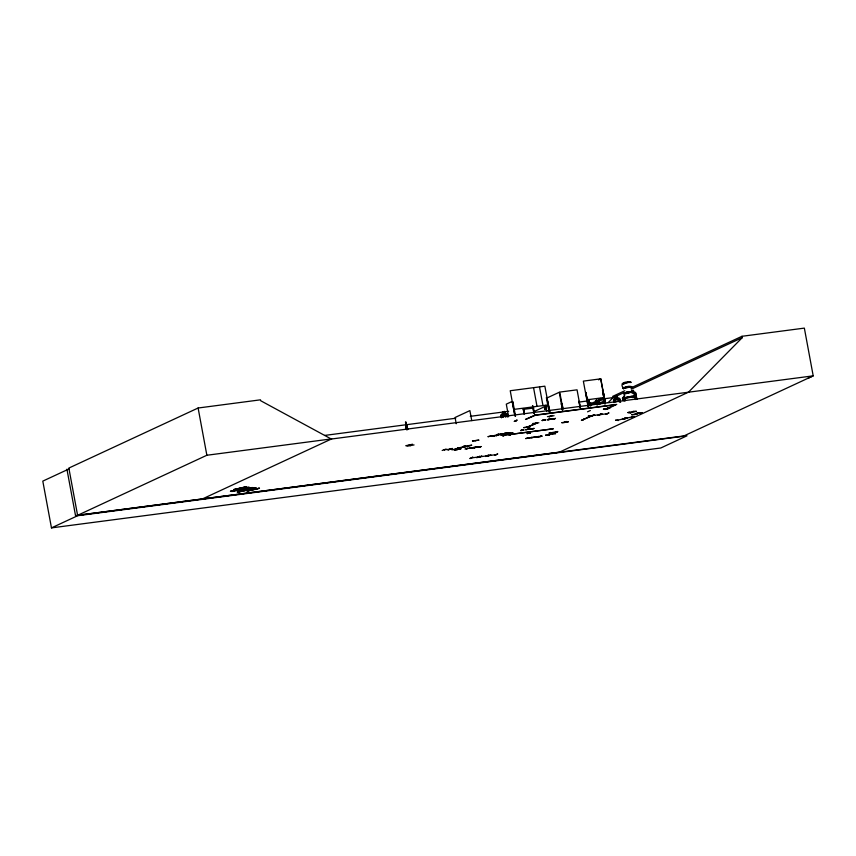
<?xml version="1.0" encoding="UTF-8"?>
<svg xmlns="http://www.w3.org/2000/svg" width="856" height="856" viewBox="0 0 856 856"><rect width="100%" height="100%" fill="white"/><g stroke="black" fill="none" stroke-linecap="round" stroke-linejoin="round"><path stroke-width="1.28" d="M563.879 422.693L566.544 421.484M632.434 391.31L632.402 391.727M462.871 446.928L463.792 446.361L463.096 446.511M471.613 445.184L467.761 446.49L462.861 446.907M549.081 433.147L552.826 433.083L557.823 431.724M623.874 388.057C619.605 385.425 623.307 381.444 627.223 382.14M623.029 387.95L628.026 386.452M625.051 398.778L624.912 397.858L627.63 396.959M631.022 382.482L628.208 382.407M633.665 396.392L632.83 397.355M633.772 411.351L636.425 411.287L630.305 412.956M631.728 414.721L637.099 414.304L631.942 414.604M406.001 424.341L406.718 429.305M591.485 403.722L596.407 403.058L596.782 400.747M604.807 399.72L604.507 402.106L599.51 402.759L604.475 402.02M604.871 399.699L604.539 402.095L599.553 402.737L598.462 400.544M446.083 449.036L442.178 450.481M545.614 435.137L549.178 435.287L545.679 435.19M615.528 420.2L618.46 420.489L615.871 420.168M624.784 418.028L627.437 418.434L624.505 418.135M633.782 411.34L627.908 412.539M472.608 457.286L469.837 458.581L472.908 457.158M478.707 457.372L481.885 456.045L479.06 457.339M487.781 456.216L490.863 454.804L488.081 456.088M502.782 436.004L505.928 434.688L503.146 435.971M514.296 421.377L516.831 420.178M517.12 420.071L514.37 421.43M602.207 413.812L599.457 415.171M231.527 491.462L249.663 487.417L231.933 491.505M237.198 491.89L255.142 487.952M238.257 492.007L256.201 488.081M238.524 492.04L256.372 488.081M252.937 487.535L240.397 490.092M245.683 486.871L233.677 489.579M246.218 486.936L234.384 489.664M259.475 488.209L247.202 490.98M248.176 487.235L230.435 491.323M252.713 487.599L241.039 490.349M259.432 488.305L247.737 491.044M635.056 399.549L635.516 397.462L634.724 393.161L633.782 392.647L633.451 390.25L631.792 390.743M599.318 402.267L600.334 398.393M603.362 398.008L602.645 399.987L600.655 400.244M625.18 397.837L625.811 397.569M463.92 447.11L457.329 448.041L463.802 447.164M588.372 416.102L594.856 415.203M620.589 402.427L619.937 398.693L619.027 398.061L614.009 399.217L613.474 400.191L614.03 402.662M613.581 400.212L614.041 399.217M501.423 417.664L500.995 415.181L501.498 414.283L502.975 414.079L502.14 415.053L502.536 417.204M496.822 434.516L496.148 434.955L499.337 434.046L496.619 434.827L498.139 434.345M615.56 398.939L614.629 399.955L615.025 402.095M608.338 402.427L612.971 397.719L624.12 392.54M688.459 392.198L742.238 337.66L741.981 336.29L804.351 328.115L813.2 375.848L807.668 378.448M544.491 408.687L546.235 408.012M549.081 433.168L557.545 431.499M623.082 388.389L631.942 386.784M631.439 386.559L628.026 386.452M632.445 391.31L626.72 392.059L624.27 393.193M624.035 393.546L632.894 391.941M632.83 391.823L631.921 392.241M624.987 398.382L625.886 397.944M628.004 412.678L630.316 412.956M460.614 447.57L461.181 447.399M475.743 440.637L475.369 440.701M511.835 434.227L512.402 434.056M526.387 427.444L526.964 427.294M535.685 423.153L536.252 422.982M550.793 416.23L549.916 416.284M564.553 422.457L565.11 422.286M591.539 415.727L592.106 415.556M606.102 408.943L606.669 408.783M683.933 435.907L813.2 375.848L331.315 439.032L260.641 400.704L260.481 399.827L198.111 408.012L68.844 468.072L77.671 515.708L51.467 527.885L42.8 481.125L69.004 468.949M202.048 499.102L331.7 438.882L206.863 455.253L77.607 515.323L559.492 452.129M511.995 401.507L506.292 404.15L508.603 416.626M500.963 415.192L501.498 417.664M502.975 414.079L502.547 411.779L504.676 411.501L506.656 416.658M505.072 413.812L506.485 413.619L501.541 414.358M501.188 416.594L501.68 416.562M506.442 413.716L507.383 414.336L507.843 416.808M506.859 415.888L507.448 415.802M546.727 398.094L559.257 392.262L562.563 410.067M598.537 379.829L600.816 378.769L605.374 403.732M533.598 411.779L548.418 404.888L513.696 409.425M615.475 404.578L606.005 408.911L607.482 408.719L616.737 404.417L534.765 415.16L525.498 419.461L536.027 415M464.958 449.015L467.547 448.737M466.113 448.865L467.858 448.202L466.563 448.801M499.711 434.431L501.99 434.131L501.252 433.853M503.146 433.607L500.749 433.928L501.466 434.195M526.579 427.358L537.172 422.982L526.622 427.433M589.463 404.353L604.283 397.462M591.442 403.807L596.45 403.144M479.809 456.312L476.685 457.682L479.831 456.344M624.794 390.743L612.714 396.36L612.971 397.719M630.84 387.939L741.981 336.29M631.353 389.18L742.238 337.66M550.13 429.241L550.665 428.995M497.764 453.958L494.64 455.328L497.422 454.044M591.325 415.802L582.059 420.103L592.587 415.642M559.193 452.268L688.759 392.059M561.943 403.411L563.087 408.569M588.468 406.557L585.846 392.401L588.372 406.611M580.058 407.659L578.966 401.175L580.154 407.617M602.485 390.25L604.882 403.765M581.459 420.435L584.274 419.151L581.47 420.446M607.878 408.173L604.925 409.532L607.76 408.184M512.915 402.01L515.537 416.177M546.802 397.666L549.905 411.683M523.915 413.897L523.444 408.601L524.396 413.748M516.382 420.713L515.751 420.81L516.51 420.66M562.306 410.185L561.365 403.625L562.788 410.035M605.534 402.973L602.892 390.218M532.55 423.56L538.873 422.768M508.56 434.655L553.34 428.792L508.71 434.645M552.313 415.513L549.135 416.872L551.981 415.47M603.694 393.535L602.795 392.818M603.758 395.001L603.17 395.076M488.701 455.114L485.545 456.494L488.444 455.135M568.373 421.805L561.739 422.725L568.213 421.773M600.687 414.069L598.183 415.278M608.83 412.966L605.93 414.325L608.777 412.924M502.108 417.279L503.67 417.14L503.157 414.775L505.275 414.497L505.671 416.819M468.917 448.191L471.324 447.752L468.639 448.469M474.021 447.57L476.225 447.132L475.262 447.281M508.667 433.008C513.418 432.13 507.03 432.976 508.817 433.179M534.872 437.149L537.065 436.699L536.113 436.849M455.638 449.122L457.81 449.432M622.569 383.477L623.981 382.985M631.011 387.351C633.547 385.371 622.74 386.955 623.361 388.613M631.011 387.65C633.29 386.11 623.318 387.704 623.478 388.902M624.313 392.786L624.901 392.562M631.974 392.508C634.51 390.529 623.703 392.123 624.313 393.771M631.974 392.818L632.894 392.305L632.038 392.155M625.265 398.019L626.688 397.494M632.755 396.959L633.622 396.275L625.811 397.58M632.766 397.141L633.772 397.056L632.852 397.612M632.777 397.173L633.387 396.959L630.776 397.141M509.876 432.976C506.591 433.5 512.23 432.462 509.106 433.093M475.24 447.463C472.031 448.148 477.669 446.96 474.406 447.72M536.091 437.031C532.881 437.726 538.52 436.539 535.257 437.288M634.51 414.454L639.486 412.988M547.369 435.233L553.34 433.725M455.103 449.143L457.511 449.507M617.123 420.317L623.778 418.819M626.1 418.263L632.755 416.765M632.274 393.043L634.906 392.23L635.623 392.872L636.939 399.271M636.318 399.41L635.837 394.295M637.153 413.041L642.053 412.731M546.171 407.445L544.726 408.323M546.182 407.745L544.437 408.419L544.758 408.911M546.331 408.312L544.887 409.189M625.886 397.965L626.71 397.698M549.98 432.751L550.815 432.505M556.924 432.141L555.084 432.622M628.582 412.464L629.406 412.218M409.04 445.056L410.324 445.644M634.724 414.454L634.959 414.336M607.225 413.705L600.858 414.55M486.839 455.884L480.548 456.708M496.052 454.654L489.75 455.478M551.895 433.575L555.662 433.66L552.163 433.564M623.981 383.007L624.966 382.589M626.678 397.548L632.049 396.574M626.71 397.719L633.387 396.499M465.6 445.848L463.77 446.361L471.624 445.195M542.929 420.371L545.079 419.847L542.961 420.307M444.36 449.721L444.703 449.732M233.795 489.6L246.261 486.839M230.531 491.194L248.615 487.257M237.401 492.061L255.313 487.952M246.892 490.948L259.015 488.241M615.507 398.875L615.047 396.574C618.246 393.385 617.882 401.881 617.144 396.168M623.061 397.227L624.57 396.884L624.056 394.52M613.816 401.614L614.319 401.464M620.247 400.127L619.658 400.266M622.793 399.559L623.296 399.41M622.473 418.541L625.03 418.969M626.335 418.242L626.667 418.124M632.177 416.904L632.509 416.776M458.495 448.266L451.904 449.871M454.375 450.181L461.106 448.715L454.343 450.128M624.987 382.76L631.011 382.086L627.223 382.129M627.716 397.441L628.796 397.045M405.905 422.169L407.681 429.166M406.547 429.84L405.969 424.255M406.996 425.464L407.627 429.37M406.086 428.835L405.862 426.299M538.007 436.56L536.744 437.02L538.114 436.892M521.925 430.247L520.598 430.557L523.626 429.808L521.122 430.557L523.155 429.894L522.181 430.151M528.248 433.275L527.435 433.521L529.95 432.836L526.954 433.596L529.479 432.911L528.505 433.168M477.937 457.072L471.656 457.896M628.753 396.831L631.022 396.467M538.264 436.828L537.204 436.924L539.055 436.453M496.63 435.544L497.411 435.34L495.581 435.651L498.385 435.009L496.341 435.629M510.7 433.692L511.471 433.489L510.058 433.725L512.455 433.168L511.503 433.307M511.364 433.275L509.641 433.767L510.379 433.735M535.984 436.817L534.262 437.309L535.021 437.32M475.134 447.249L473.411 447.742L474.171 447.752M628.411 382.397L622.612 384.141M551.542 419.29L553.725 418.638C549.852 419.269 553.361 418.766 551.992 419.033M409.414 444.992L410.538 445.527M538.199 436.581L538.905 436.528M513.012 401.967L512.327 402.095L515.055 416.209M547.284 397.526L546.385 397.623L549.006 411.79M586.82 399.827L604.133 397.548M324.67 435.426L455.734 418.242M470.297 416.326L508.689 411.297M523.251 409.382L533.844 408.002M578.849 402.095L589.442 400.704M604.004 398.8L613.27 397.58M503.2 414.914L505.19 414.657L505.618 416.904M535.481 415.246L614.94 404.835M547.433 416.647L554.067 415.727M554.335 418.552L553.244 419.205M588.265 416.155L599.307 414.689M532.881 428.524L531.79 429.177M512.423 433.832L509.641 435.126L512.444 433.725M504.569 435.34L510.957 434.463M539.173 436.4L538.071 437.063M683.826 435.961L75.521 515.558L66.918 469.184M77.671 515.708L687.015 435.8L660.811 447.988L51.467 527.885M585.846 392.401L588.179 406.6M590.34 410.527L587.537 411.811M631.236 392.198L624.431 394.06M630.99 396.339L631.974 396.232M465.504 446.853L463.706 447.025M449.967 449.207L444.232 449.785M448.148 449.882L452.375 448.448L447.923 449.892M634.852 392.23L635.527 392.915M635.569 392.872L636.757 399.281M635.387 394.423L636.49 399.399M636.95 413.074L642.257 412.72M623.072 383.745L623.885 383.681M623.906 383.863L622.248 383.809M631.236 392.209L632.038 392.155M632.006 396.339L633.697 396.574M632.028 396.531L632.862 396.521M631.332 397.163L624.944 398.329M622.505 383.723L623.082 383.723M623.874 388.367L623.018 388.271M632.83 396.478L633.419 396.542M632.905 396.959L633.483 396.97M615.047 396.574L615.592 398.939M622.526 418.584L625.083 418.894M631.503 416.53L634.382 416.829L631.771 416.476M601.03 413.983L597.948 415.31M617.572 398.468L618.792 398.992L619.391 402.213M405.979 422.222L405.466 421.976L405.926 424.362M405.979 422.575L406.119 423.346M405.605 424.148L406.696 424.651M405.626 426.341L406.204 428.888M412.592 444.221L405.733 445.73M414.069 444.927L407.049 446.233M506.452 413.63L507.383 414.336M595.391 400.865L596.557 402.534M252.146 487.524L240.311 490.274M406.407 424.523L407.563 429.68M633.922 393.418L634.713 397.708M624.548 394.884L624.687 395.643M624.687 397.644L625.287 400.865M624.206 401.122L623.607 397.89L624.484 396.82L622.451 398.136L623.018 400.608M618.118 401.389L617.722 399.238L615.71 399.699L616.106 401.849M605.16 403.09L600.666 378.844L583.353 381.123L588.083 406.643M602.581 390.208L605.053 403.123M603.63 397.58L604.785 403.807M598.793 399.452L599.714 404.439M598.697 399.495L599.617 404.481M598.205 399.527L599.029 404.556M596.482 399.741L597.402 404.728M596.386 399.784L597.306 404.77M596.129 401.068L596.728 404.845M591.186 402.983L591.55 405.519M590.608 403.058L591.068 405.551M590.501 403.101L590.972 405.605M589.784 403.304L590.255 405.872M588.842 399.474L590.03 405.905M588.543 399.367L589.538 404.738M580.347 407.627L577.051 389.822L559.738 392.091L562.799 408.612M549.68 411.715L544.855 386.184L510.23 390.732L514.713 414.967M547.519 401.528L549.188 410.538M545.604 405.38L546.759 411.618M539.505 386.891L542.971 405.594M533.556 387.672L537.022 406.375M534.647 414.582L534.765 415.16M533.202 406.868L534.39 413.298M532.732 405.605L534.133 413.416M532.486 405.723L533.909 413.448M523.187 408.494L524.172 413.78L523.423 410.003M507.362 414.347L507.747 416.84M505.019 413.897L504.676 411.501L502.6 411.864L503.028 414.165M471.742 420.585L469.891 410.613L455.071 417.493L456.227 423.731M407.349 429.584L406.14 425.111L406.942 429.402M198.111 408.012L206.863 455.253M478.483 447.078L481.115 446.532L478.483 447.078M490.649 436.271L493.281 435.725L490.649 436.271M502.846 433.853L505.479 433.307L502.846 433.853M503.563 434.57L506.196 434.035L503.617 434.527M539.334 436.646L541.966 436.1L539.334 436.646M529.821 429.059L531.116 428.995L529.35 429.348L532.272 428.599L529.821 429.059M591.025 416.219L594.203 414.914L591.047 416.198M488.113 436.667L491.055 435.982L488.113 436.667M543.132 420.189L544.609 419.922L543.132 420.189M495.153 435.404L494.575 435.854L495.153 435.404M476.364 447.335L478.75 446.779L476.364 447.335M480.655 446.629L478.964 447.035L480.655 446.629M492.821 435.811L491.098 436.207L492.821 435.811M505.019 433.404L503.317 433.81L505.019 433.404M505.736 434.12L504.024 434.516L505.736 434.12M541.506 436.196L539.804 436.614L541.506 436.196M542.073 420.564L543.827 420.253L542.126 420.521M507.833 433.746L509.491 433.532L505.682 434.399L507.833 433.746M527.713 429.198L529.361 428.984L525.552 429.851L527.713 429.198M549.167 419.226L548.525 419.686L549.167 419.226M550.815 419.012L548.878 419.633L550.815 419.012M530.335 428.963L531.565 428.781L530.335 428.963M523.808 430.033L522.823 430.354L523.808 430.033M545.261 420.061L544.277 420.382L545.261 420.061M530.132 433.05L529.147 433.371L530.132 433.05M498.941 434.912L497.839 435.426L498.941 434.912M502.151 434.495L500.685 435.169L504.13 434.227L502.151 434.495M506.303 433.136L505.2 433.65L508.325 432.869L506.303 433.136M513.012 433.072L511.909 433.575L513.012 433.072M550.997 419.29L552.569 419.023L551.018 419.28M533.962 428.375L532.432 429.091L533.962 428.375M555.416 418.413L553.885 419.119L555.416 418.413M525.809 438.582L528.708 437.78L525.809 438.582M529.768 437.769L529.051 438.101L532.175 437.32L529.768 437.769M472.501 440.958L478.996 440.134L472.523 440.979M523.722 427.615L530.217 426.802L523.744 427.636M603.448 409.157L609.921 408.312L603.448 409.136M548.76 419.365L547.005 419.879L548.771 419.28M494.725 435.554L492.703 436.1L494.768 435.458M633.151 390.807L632.188 391.106L632.338 391.877L633.301 391.577L633.151 390.807M472.138 447.87L470.575 448.212L473.957 447.41L472.138 447.87M532.988 437.448L531.415 437.791L534.797 436.977L532.988 437.448M616.866 396.638L615.571 396.938L615.71 397.698L617.005 397.409L616.866 396.638M504.334 412.014L503.06 412.185L503.2 412.945L504.484 412.785L504.334 412.014M504.912 415.032L503.638 415.192L503.777 415.963L505.051 415.791L504.912 415.032"/></g></svg>
